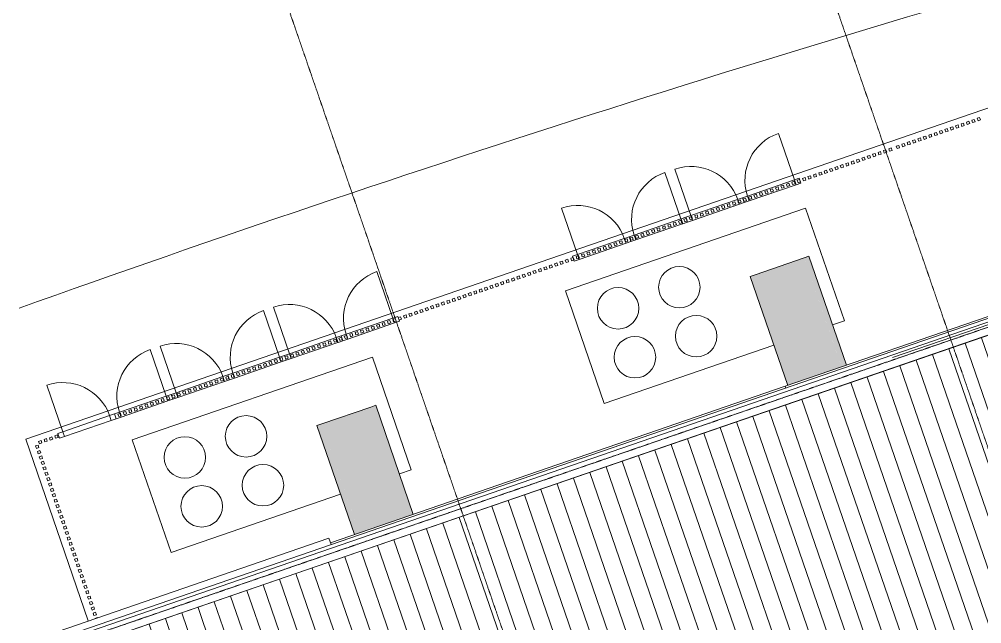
# Model space of a CAD drawing. Header units: millimetres. Extents: x -2478825 to -2336182, y 3945451 to 4053958.
# Drawn here: x -2409869 to -2391300, y 4013030 to 4024698 of the extents above; entities that cross this region are included whole.
import ezdxf

# ---------------------------------------------------------------- set-up
doc = ezdxf.new("R2010")
doc.units = ezdxf.units.MM
doc.linetypes.add('Grid Line', pattern=[21, 12, -3, 3, -3])
for name, color, linetype, lineweight in [('A-DOOR', 31, 'Continuous', 5), ('A-FLOR', 192, 'Continuous', 5), ('A-GENM', 13, 'Continuous', 5), ('A-GLAZ-CWMG', 51, 'Continuous', 5), ('A-ROOF', 132, 'Continuous', 5), ('A-ROOF-OTLN', 132, 'Continuous', 5), ('A-ROOF-PATT', 132, 'Continuous', 5), ('S-GRID', 1, 'Continuous', 5)]:
    doc.layers.add(name, color=color, linetype=linetype, lineweight=lineweight)

# ---------------------------------------------------------------- blocks, each defined once
blk = doc.blocks.new('Rectangular Mullion - 50 x 50mm-V3-ROOF - Part A')
at = {"layer": 'A-GLAZ-CWMG'}
for p, q in [((20, 25), (25, 25)), ((25, 25), (25, -25)), ((25, -25), (20, -25))]:
    blk.add_line(p, q, dxfattribs=at)
blk = doc.blocks.new('Rectangular Mullion - 50 x 50mm-V1-ROOF - Part A')
at = {"layer": 'A-GLAZ-CWMG'}
for p, q in [((-25, -25), (-25, 25)), ((-25, 25), (25, 25)), ((25, 25), (25, -25)), ((25, -25), (-25, -25))]:
    blk.add_line(p, q, dxfattribs=at)
blk = doc.blocks.new('Rectangular Mullion - 50 x 50mm-V2-ROOF - Part A')
at = {"layer": 'A-GLAZ-CWMG'}
for p, q in [((-25, -25), (-25, 25)), ((-25, 25), (25, 25)), ((25, 25), (25, -25)), ((25, -25), (-25, -25))]:
    blk.add_line(p, q, dxfattribs=at)
blk = doc.blocks.new('Rectangular Mullion - 50 x 50mm-V4-ROOF - Part A')
at = {"layer": 'A-GLAZ-CWMG'}
for p, q in [((-25, -25), (-25, 25)), ((-25, 25), (25, 25)), ((25, 25), (25, -25)), ((25, -25), (-25, -25))]:
    blk.add_line(p, q, dxfattribs=at)
blk = doc.blocks.new('Rectangular Mullion - 50 x 50mm-V5-ROOF - Part A')
at = {"layer": 'A-GLAZ-CWMG'}
for p, q in [((-25, -25), (-25, 25)), ((-25, 25), (25, 25)), ((25, 25), (25, -25)), ((25, -25), (-25, -25))]:
    blk.add_line(p, q, dxfattribs=at)
blk = doc.blocks.new('Mechanical - Condensers - Mechanical - Condensers-1249279-ROOF - Part A')
at = {"layer": 'A-GENM'}
for points in [[(-2394949, 4017662), (-2394004, 4017987), (-2394728, 4020091), (-2395674, 4019766), (-2394950, 4017663)], [(-2394004, 4017987), (-2393909, 4018020), (-2394634, 4020124), (-2394728, 4020091), (-2394077, 4018201)], [(-2395044, 4017629), (-2394950, 4017663), (-2395674, 4019766), (-2395768, 4019733), (-2395091, 4017767)], [(-2402362, 4015109), (-2402268, 4015142), (-2402992, 4017246), (-2403087, 4017213), (-2402418, 4015271)], [(-2403308, 4014784), (-2402362, 4015109), (-2403087, 4017213), (-2404032, 4016888), (-2403363, 4014945)], [(-2403402, 4014751), (-2403308, 4014784), (-2404032, 4016888), (-2404127, 4016855), (-2403469, 4014945)]]:
    blk.add_hatch(color=256, dxfattribs=at).paths.add_polyline_path(points)
for p, q in [((-2394698, 4021053), (-2399331, 4019458)), ((-2393949, 4018879), (-2394698, 4021053)), ((-2395674, 4019766), (-2394728, 4020091)), ((-2394634, 4020124), (-2394728, 4020091)), ((-2393909, 4018020), (-2394634, 4020124)), ((-2395674, 4019766), (-2395768, 4019733)), ((-2395768, 4019733), (-2395044, 4017629)), ((-2399331, 4019458), (-2398582, 4017283)), ((-2394178, 4018800), (-2393949, 4018879)), ((-2398582, 4017283), (-2395313, 4018409)), ((-2403056, 4018175), (-2407690, 4016580)), ((-2402308, 4016001), (-2403056, 4018175)), ((-2402992, 4017246), (-2403087, 4017213)), ((-2402268, 4015142), (-2402992, 4017246)), ((-2404032, 4016888), (-2403087, 4017213)), ((-2404032, 4016888), (-2404127, 4016855)), ((-2404127, 4016855), (-2403402, 4014751)), ((-2407690, 4016580), (-2406941, 4014405)), ((-2402536, 4015922), (-2402308, 4016001)), ((-2406941, 4014405), (-2403671, 4015531))]:
    blk.add_line(p, q, dxfattribs=at)
for centre, start, end in [((-2397134, 4019526), 0, 180), ((-2398316, 4019119), 0, 180), ((-2397134, 4019526), 180, 0), ((-2398316, 4019119), 180, 0), ((-2396809, 4018581), 0, 180), ((-2397990, 4018174), 0, 180), ((-2396809, 4018581), 180, 0), ((-2397990, 4018174), 180, 0), ((-2405493, 4016648), 0, 180), ((-2406674, 4016241), 0, 180), ((-2405493, 4016648), 180, 0), ((-2406674, 4016241), 180, 0), ((-2405167, 4015703), 0, 180), ((-2406349, 4015296), 0, 180), ((-2405167, 4015703), 180, 0), ((-2406349, 4015296), 180, 0)]:
    blk.add_arc(centre, 400, start, end, dxfattribs=at)
blk = doc.blocks.new('Curtain_Wall_Batten_Door - Louvre Single Door-1772445-ROOF - Part A')
at = {"layer": 'A-DOOR'}
blk.add_line((478, -50), (478, -998), dxfattribs=at)
blk.add_arc((478, -42), 956, 180.4863, 270, dxfattribs=at)
blk = doc.blocks.new('Rectangular Mullion - 100 x 100mm-1674793-ROOF - Part A')
at = {"layer": 'A-GLAZ-CWMG'}
for p, q in [((-2409030, 4016737), (-2408126, 4017048)), ((-2408126, 4017048), (-2408093, 4016954)), ((-2408093, 4016954), (-2408997, 4016642)), ((-2408997, 4016642), (-2409030, 4016737))]:
    blk.add_line(p, q, dxfattribs=at)
blk = doc.blocks.new('Rectangular Mullion - 100 x 100mm-1677029-ROOF - Part A')
at = {"layer": 'A-GLAZ-CWMG'}
for p, q in [((-100, -50), (-100, 50)), ((-100, 50), (0, 50)), ((0, 50), (0, -50)), ((0, -50), (-100, -50))]:
    blk.add_line(p, q, dxfattribs=at)
blk = doc.blocks.new('Rectangular Mullion - 100 x 100mm-1677030-ROOF - Part A')
at = {"layer": 'A-GLAZ-CWMG'}
for p, q in [((0, 50), (-100, 50)), ((-100, 50), (-100, -50)), ((0, -50), (0, 50)), ((-100, -50), (0, -50))]:
    blk.add_line(p, q, dxfattribs=at)
blk = doc.blocks.new('Skygate1 - Skygate-2245925-ROOF - Part A')
at = {"layer": 'A-GENM'}
for p in [(-2426818, 4006789), (-2403853, 4014558)]:
    blk.add_line(p, (-2403896, 4014682), dxfattribs=at)
blk = doc.blocks.new('Generic Models 21 - Generic Models 13-2246435-ROOF - Part A')
at = {"layer": 'A-GENM'}
for p, q in [((-2376343, 4024005), (-2372219, 4025425)), ((-2372170, 4025283), (-2374276, 4024558)), ((-2385117, 4020984), (-2376343, 4024005)), ((-2376343, 4024005), (-2376332, 4023972))]:
    blk.add_line(p, q, dxfattribs=at)
blk = doc.blocks.new('Curtain_Wall_Batten_Door - Louvre Single Door-2718797-ROOF - Part A')
at = {"layer": 'A-DOOR'}
blk.add_line((478, 50), (478, 998), dxfattribs=at)
blk.add_arc((478, 42), 956, 90, 179.5137, dxfattribs=at)
blk = doc.blocks.new('Rectangular Mullion - 100 x 100mm-2718795-ROOF - Part A')
at = {"layer": 'A-GLAZ-CWMG'}
for p, q in [((-2407936, 4017113), (-2407032, 4017425)), ((-2407032, 4017425), (-2407000, 4017330)), ((-2407000, 4017330), (-2407904, 4017019)), ((-2407904, 4017019), (-2407936, 4017113))]:
    blk.add_line(p, q, dxfattribs=at)
blk = doc.blocks.new('Rectangular Mullion - 100 x 100mm-1765060-ROOF - Part A')
at = {"layer": 'A-GLAZ-CWMG'}
for p, q in [((-100, -50), (-100, 50)), ((-100, 50), (0, 50)), ((0, 50), (0, -50)), ((0, -50), (-100, -50))]:
    blk.add_line(p, q, dxfattribs=at)
blk = doc.blocks.new('Rectangular Mullion - 100 x 100mm-1765061-ROOF - Part A')
at = {"layer": 'A-GLAZ-CWMG'}
for p, q in [((0, 50), (-100, 50)), ((-100, 50), (-100, -50)), ((0, -50), (0, 50)), ((-100, -50), (0, -50))]:
    blk.add_line(p, q, dxfattribs=at)

msp = doc.modelspace()

# ---------------------------------------------------------------- hatches: boundary and pattern name
at = {"layer": 'A-ROOF-PATT'}
h = msp.add_hatch(dxfattribs=at)
h.set_pattern_fill('FP_2', color=256, style=0, pattern_type=2)
h.set_pattern_definition([(289, (-11344.07, 32944.8), (314.857686, 108.414195), [])])
h.paths.add_polyline_path([(-2452645, 3976761), (-2347469, 4012977), (-2347478, 4013009), (-2353742, 4031486), (-2459017, 3995236), (-2452861, 3977388)])
h.paths.add_polyline_path([(-2449020, 3987609), (-2449020, 3987611), (-2449019, 3987610)])
h.paths.add_polyline_path([(-2446492, 3988481), (-2446491, 3988482), (-2446491, 3988481)])
h.paths.add_polyline_path([(-2355845, 4019694), (-2355845, 4019695), (-2355844, 4019695)])
h.paths.add_polyline_path([(-2353316, 4020564), (-2353315, 4020566), (-2353315, 4020565)])
h.paths.add_polyline_path([(-2450316, 3986980), (-2450402, 3987232), (-2449881, 3987411), (-2449850, 3987324), (-2449703, 3987375), (-2449427, 3987470), (-2449421, 3987473), (-2444766, 3989078), (-2444780, 3989119), (-2444734, 3989135), (-2444723, 3989141), (-2444723, 3989144), (-2444565, 3989198), (-2444565, 3989198), (-2444551, 3989198), (-2444506, 3989213), (-2444491, 3989171), (-2439282, 3990965), (-2439297, 3991007), (-2439250, 3991023), (-2439239, 3991029), (-2439239, 3991032), (-2439082, 3991086), (-2439082, 3991086), (-2439067, 3991086), (-2439022, 3991102), (-2439008, 3991060), (-2433798, 3992853), (-2433813, 3992895), (-2433767, 3992912), (-2433756, 3992918), (-2433756, 3992920), (-2433598, 3992974), (-2433598, 3992974), (-2433584, 3992974), (-2433539, 3992990), (-2433524, 3992948), (-2428315, 3994742), (-2428329, 3994784), (-2428283, 3994800), (-2428272, 3994806), (-2428272, 3994808), (-2428114, 3994862), (-2428114, 3994862), (-2428100, 3994863), (-2428055, 3994878), (-2428041, 3994836), (-2422831, 3996630), (-2422846, 3996672), (-2422800, 3996688), (-2422789, 3996694), (-2422789, 3996696), (-2422631, 3996750), (-2422631, 3996751), (-2422617, 3996751), (-2422572, 3996766), (-2422557, 3996724), (-2417348, 3998518), (-2417362, 3998560), (-2417316, 3998576), (-2417305, 3998582), (-2417305, 3998584), (-2417147, 3998638), (-2417147, 3998639), (-2417133, 3998639), (-2417088, 3998654), (-2417074, 3998612), (-2411864, 4000406), (-2411879, 4000448), (-2411832, 4000464), (-2411822, 4000470), (-2411821, 4000473), (-2411664, 4000527), (-2411664, 4000527), (-2411647, 4000528), (-2411604, 4000543), (-2411590, 4000501), (-2406381, 4002294), (-2406395, 4002336), (-2406349, 4002353), (-2406338, 4002358), (-2406338, 4002361), (-2406180, 4002415), (-2406180, 4002415), (-2406166, 4002415), (-2406121, 4002431), (-2406106, 4002389), (-2400897, 4004183), (-2400912, 4004225), (-2400865, 4004241), (-2400854, 4004247), (-2400854, 4004249), (-2400697, 4004303), (-2400697, 4004303), (-2400682, 4004304), (-2400637, 4004319), (-2400623, 4004277), (-2395413, 4006071), (-2395428, 4006113), (-2395382, 4006129), (-2395371, 4006135), (-2395371, 4006137), (-2395213, 4006191), (-2395213, 4006191), (-2395199, 4006192), (-2395154, 4006207), (-2395139, 4006165), (-2389930, 4007959), (-2389944, 4008001), (-2389898, 4008017), (-2389887, 4008023), (-2389887, 4008025), (-2389729, 4008079), (-2389729, 4008080), (-2389715, 4008080), (-2389670, 4008095), (-2389656, 4008053), (-2384446, 4009847), (-2384461, 4009889), (-2384415, 4009905), (-2384404, 4009911), (-2384404, 4009914), (-2384246, 4009968), (-2384246, 4009968), (-2384232, 4009968), (-2384187, 4009984), (-2384172, 4009942), (-2378963, 4011735), (-2378977, 4011777), (-2378931, 4011794), (-2378920, 4011799), (-2378920, 4011802), (-2378762, 4011856), (-2378762, 4011856), (-2378748, 4011856), (-2378703, 4011872), (-2378689, 4011830), (-2373479, 4013623), (-2373494, 4013665), (-2373447, 4013682), (-2373437, 4013688), (-2373436, 4013690), (-2373279, 4013744), (-2373279, 4013744), (-2373265, 4013745), (-2373219, 4013760), (-2373205, 4013718), (-2367996, 4015512), (-2368010, 4015554), (-2367964, 4015570), (-2367953, 4015576), (-2367953, 4015578), (-2367795, 4015632), (-2367795, 4015632), (-2367781, 4015633), (-2367736, 4015648), (-2367721, 4015606), (-2362512, 4017400), (-2362527, 4017442), (-2362480, 4017458), (-2362469, 4017464), (-2362469, 4017466), (-2362312, 4017520), (-2362312, 4017521), (-2362297, 4017521), (-2362252, 4017536), (-2362238, 4017494), (-2357028, 4019288), (-2357042, 4019330), (-2356997, 4019346), (-2356986, 4019352), (-2356986, 4019355), (-2356828, 4019409), (-2356828, 4019409), (-2356814, 4019409), (-2356769, 4019424), (-2356754, 4019382), (-2351668, 4021133), (-2351698, 4021219), (-2351176, 4021399), (-2351090, 4021147), (-2351612, 4020968), (-2351666, 4021125), (-2352236, 4020928), (-2356752, 4019375), (-2356704, 4019236), (-2356751, 4019220), (-2356764, 4019223), (-2356765, 4019220), (-2356765, 4019219), (-2356922, 4019166), (-2356922, 4019166), (-2356933, 4019157), (-2356978, 4019142), (-2357026, 4019281), (-2362235, 4017487), (-2362187, 4017348), (-2362235, 4017332), (-2362247, 4017334), (-2362248, 4017332), (-2362249, 4017331), (-2362405, 4017278), (-2362405, 4017278), (-2362417, 4017269), (-2362462, 4017253), (-2362509, 4017392), (-2367719, 4015599), (-2367671, 4015460), (-2367719, 4015444), (-2367731, 4015446), (-2367732, 4015443), (-2367733, 4015443), (-2367889, 4015390), (-2367889, 4015389), (-2367900, 4015381), (-2367945, 4015365), (-2367993, 4015504), (-2373202, 4013710), (-2373155, 4013572), (-2373202, 4013556), (-2373215, 4013558), (-2373216, 4013555), (-2373216, 4013555), (-2373372, 4013502), (-2373372, 4013501), (-2373384, 4013493), (-2373429, 4013477), (-2373477, 4013616), (-2378686, 4011822), (-2378638, 4011683), (-2378686, 4011668), (-2378698, 4011670), (-2378699, 4011667), (-2378700, 4011667), (-2378856, 4011613), (-2378856, 4011613), (-2378867, 4011604), (-2378912, 4011589), (-2378960, 4011728), (-2384170, 4009934), (-2384122, 4009795), (-2384169, 4009780), (-2384182, 4009782), (-2384183, 4009779), (-2384183, 4009779), (-2384340, 4009725), (-2384340, 4009725), (-2384351, 4009716), (-2384396, 4009701), (-2384444, 4009840), (-2389653, 4008046), (-2389605, 4007907), (-2389653, 4007891), (-2389665, 4007893), (-2389666, 4007891), (-2389667, 4007890), (-2389823, 4007837), (-2389823, 4007837), (-2389834, 4007828), (-2389879, 4007813), (-2389927, 4007951), (-2395137, 4006158), (-2395089, 4006019), (-2395136, 4006003), (-2395149, 4006005), (-2395150, 4006002), (-2395153, 4006001), (-2395307, 4005949), (-2395307, 4005948), (-2395318, 4005940), (-2395363, 4005924), (-2395411, 4006063), (-2400620, 4004269), (-2400572, 4004131), (-2400620, 4004115), (-2400632, 4004117), (-2400633, 4004114), (-2400634, 4004114), (-2400790, 4004061), (-2400790, 4004060), (-2400802, 4004052), (-2400847, 4004036), (-2400894, 4004175), (-2406104, 4002381), (-2406056, 4002242), (-2406104, 4002227), (-2406116, 4002229), (-2406117, 4002226), (-2406118, 4002226), (-2406274, 4002172), (-2406274, 4002172), (-2406285, 4002163), (-2406330, 4002148), (-2406378, 4002287), (-2411587, 4000493), (-2411540, 4000354), (-2411587, 4000339), (-2411600, 4000341), (-2411601, 4000338), (-2411601, 4000338), (-2411757, 4000284), (-2411757, 4000284), (-2411769, 4000275), (-2411814, 4000260), (-2411862, 4000399), (-2417071, 3998605), (-2417023, 3998466), (-2417071, 3998450), (-2417083, 3998452), (-2417084, 3998450), (-2417085, 3998449), (-2417241, 3998396), (-2417241, 3998396), (-2417252, 3998387), (-2417297, 3998372), (-2417345, 3998510), (-2422555, 3996717), (-2422507, 3996578), (-2422554, 3996562), (-2422567, 3996564), (-2422568, 3996562), (-2422568, 3996561), (-2422725, 3996508), (-2422725, 3996508), (-2422736, 3996499), (-2422781, 3996483), (-2422829, 3996622), (-2428038, 3994828), (-2427990, 3994690), (-2428038, 3994674), (-2428050, 3994676), (-2428051, 3994673), (-2428052, 3994673), (-2428208, 3994620), (-2428208, 3994619), (-2428219, 3994611), (-2428264, 3994595), (-2428312, 3994734), (-2433522, 3992940), (-2433474, 3992801), (-2433521, 3992786), (-2433534, 3992788), (-2433535, 3992785), (-2433535, 3992785), (-2433692, 3992732), (-2433692, 3992731), (-2433703, 3992723), (-2433748, 3992707), (-2433796, 3992846), (-2439005, 3991052), (-2438957, 3990913), (-2439005, 3990898), (-2439017, 3990900), (-2439018, 3990897), (-2439019, 3990897), (-2439175, 3990843), (-2439175, 3990843), (-2439187, 3990834), (-2439232, 3990819), (-2439279, 3990958), (-2444489, 3989164), (-2444441, 3989025), (-2444489, 3989009), (-2444501, 3989012), (-2444502, 3989009), (-2444503, 3989008), (-2444659, 3988955), (-2444659, 3988955), (-2444670, 3988946), (-2444715, 3988931), (-2444765, 3989070), (-2444930, 3989012), (-2449848, 3987316), (-2449794, 3987159), (-2450315, 3986980)])
h.paths.add_polyline_path([(-2448138, 3987908), (-2448127, 3987910), (-2448136, 3987908)])
h.paths.add_polyline_path([(-2445249, 3988903), (-2445238, 3988906), (-2445247, 3988904)])
h.paths.add_polyline_path([(-2354962, 4019992), (-2354952, 4019994), (-2354961, 4019992)])
h.paths.add_polyline_path([(-2352072, 4020986), (-2352062, 4020988), (-2352071, 4020986)])

# ---------------------------------------------------------------- linework, layer by layer
at = {"layer": 'A-FLOR'}
for p, q in [((-2374287, 4028800), (-2409744, 4016591)), ((-2409744, 4016591), (-2408536, 4013084))]:
    msp.add_line(p, q, dxfattribs=at)
msp.add_open_spline([(-2375318, 4029438), (-2379215, 4028499), (-2390855, 4025472), (-2402321, 4021823), (-2409869, 4019121)], degree=3, knots=[-0.75, -0.75, -0.75, -0.75, -0.5, 0, 0, 0, 0], dxfattribs=at)
at = {"layer": 'A-ROOF'}
msp.add_line((-2353742, 4031486), (-2459017, 3995236), dxfattribs=at)
at = {"layer": 'A-ROOF-OTLN'}
for p, q in [((-2459365, 3995444), (-2353843, 4031779)), ((-2353822, 4031717), (-2459344, 3995382)), ((-2459266, 3995156), (-2354127, 4031359))]:
    msp.add_line(p, q, dxfattribs=at)
at = {"layer": 'S-GRID', "linetype": 'Grid Line'}
for p, q in [((-2374671, 3968484), (-2397811, 4035686)), ((-2385281, 3968582), (-2407266, 4032430)), ((-2354085, 4031526), (-2477051, 3989185))]:
    msp.add_line(p, q, dxfattribs=at)

# ---------------------------------------------------------------- block references
at = {"layer": 'A-DOOR'}
for name, p, rotation in [('Curtain_Wall_Batten_Door - Louvre Single Door-2718797-ROOF - Part A', (-2395351, 4021394), 19.00040712018425), ('Curtain_Wall_Batten_Door - Louvre Single Door-1772445-ROOF - Part A', (-2396444, 4021017), 199.0004071201834), ('Curtain_Wall_Batten_Door - Louvre Single Door-2718797-ROOF - Part A', (-2397538, 4020641), 19.00040712018626), ('Curtain_Wall_Batten_Door - Louvre Single Door-1772445-ROOF - Part A', (-2398631, 4020265), 199.0004071201854), ('Curtain_Wall_Batten_Door - Louvre Single Door-2718797-ROOF - Part A', (-2403095, 4018727), 19.00040712018425), ('Curtain_Wall_Batten_Door - Louvre Single Door-1772445-ROOF - Part A', (-2404188, 4018351), 199.0004071201834), ('Curtain_Wall_Batten_Door - Louvre Single Door-2718797-ROOF - Part A', (-2405281, 4017975), 19.00040712018626), ('Curtain_Wall_Batten_Door - Louvre Single Door-1772445-ROOF - Part A', (-2406375, 4017598), 199.0004071201854), ('Curtain_Wall_Batten_Door - Louvre Single Door-2718797-ROOF - Part A', (-2407468, 4017222), 19.00040712019558), ('Curtain_Wall_Batten_Door - Louvre Single Door-1772445-ROOF - Part A', (-2408561, 4016845), 199.0004071201948)]:
    msp.add_blockref(name, p, dxfattribs=dict(at, rotation=rotation))
at = {"layer": 'A-GENM'}
for name, p in [('Mechanical - Condensers - Mechanical - Condensers-1249279-ROOF - Part A', (0, 0)), ('Generic Models 21 - Generic Models 13-2246435-ROOF - Part A', (-18748, -6392)), ('Skygate1 - Skygate-2245925-ROOF - Part A', (0, 0))]:
    msp.add_blockref(name, p, dxfattribs=at)
at = {"layer": 'A-GLAZ-CWMG', "extrusion": (0, 0, -1)}
for name, p, rotation in [('Rectangular Mullion - 50 x 50mm-V1-ROOF - Part A', (2391356, 4022770), 160.9995928798067), ('Rectangular Mullion - 50 x 50mm-V1-ROOF - Part A', (2391876, 4022591), 160.9995928798067), ('Rectangular Mullion - 50 x 50mm-V1-ROOF - Part A', (2391772, 4022626), 160.9995928798067), ('Rectangular Mullion - 50 x 50mm-V1-ROOF - Part A', (2391668, 4022662), 160.9995928798067), ('Rectangular Mullion - 50 x 50mm-V1-ROOF - Part A', (2391564, 4022698), 160.9995928798067), ('Rectangular Mullion - 50 x 50mm-V1-ROOF - Part A', (2391460, 4022734), 160.9995928798067), ('Rectangular Mullion - 50 x 50mm-V1-ROOF - Part A', (2392396, 4022411), 160.9995928798067), ('Rectangular Mullion - 50 x 50mm-V1-ROOF - Part A', (2392292, 4022447), 160.9995928798067), ('Rectangular Mullion - 50 x 50mm-V1-ROOF - Part A', (2392188, 4022483), 160.9995928798067), ('Rectangular Mullion - 50 x 50mm-V1-ROOF - Part A', (2392084, 4022519), 160.9995928798067), ('Rectangular Mullion - 50 x 50mm-V1-ROOF - Part A', (2391980, 4022555), 160.9995928798067), ('Rectangular Mullion - 50 x 50mm-V1-ROOF - Part A', (2392916, 4022232), 160.9995928798067), ('Rectangular Mullion - 50 x 50mm-V1-ROOF - Part A', (2392812, 4022268), 160.9995928798067), ('Rectangular Mullion - 50 x 50mm-V1-ROOF - Part A', (2392708, 4022304), 160.9995928798067), ('Rectangular Mullion - 50 x 50mm-V1-ROOF - Part A', (2392604, 4022340), 160.9995928798067), ('Rectangular Mullion - 50 x 50mm-V1-ROOF - Part A', (2392500, 4022376), 160.9995928798067), ('Rectangular Mullion - 50 x 50mm-V1-ROOF - Part A', (2393477, 4022039), 160.9995928798051), ('Rectangular Mullion - 50 x 50mm-V1-ROOF - Part A', (2393373, 4022075), 160.9995928798051), ('Rectangular Mullion - 50 x 50mm-V1-ROOF - Part A', (2393269, 4022111), 160.9995928798051), ('Rectangular Mullion - 50 x 50mm-V1-ROOF - Part A', (2393165, 4022147), 160.9995928798051), ('Rectangular Mullion - 50 x 50mm-V1-ROOF - Part A', (2393061, 4022182), 160.9995928798051), ('Rectangular Mullion - 50 x 50mm-V1-ROOF - Part A', (2393997, 4021860), 160.9995928798051), ('Rectangular Mullion - 50 x 50mm-V1-ROOF - Part A', (2393893, 4021896), 160.9995928798051), ('Rectangular Mullion - 50 x 50mm-V1-ROOF - Part A', (2393789, 4021932), 160.9995928798051), ('Rectangular Mullion - 50 x 50mm-V1-ROOF - Part A', (2393685, 4021967), 160.9995928798051), ('Rectangular Mullion - 50 x 50mm-V1-ROOF - Part A', (2393581, 4022003), 160.9995928798051), ('Rectangular Mullion - 50 x 50mm-V1-ROOF - Part A', (2394517, 4021681), 160.9995928798051), ('Rectangular Mullion - 50 x 50mm-V1-ROOF - Part A', (2394413, 4021717), 160.9995928798051), ('Rectangular Mullion - 50 x 50mm-V1-ROOF - Part A', (2394309, 4021753), 160.9995928798051), ('Rectangular Mullion - 50 x 50mm-V1-ROOF - Part A', (2394205, 4021788), 160.9995928798051), ('Rectangular Mullion - 50 x 50mm-V1-ROOF - Part A', (2394101, 4021824), 160.9995928798051), ('Rectangular Mullion - 50 x 50mm-V2-ROOF - Part A', (2395141, 4021466), 160.9995928798051), ('Rectangular Mullion - 50 x 50mm-V2-ROOF - Part A', (2395037, 4021502), 160.9995928798051), ('Rectangular Mullion - 50 x 50mm-V2-ROOF - Part A', (2394933, 4021538), 160.9995928798051), ('Rectangular Mullion - 50 x 50mm-V2-ROOF - Part A', (2394829, 4021574), 160.9995928798051), ('Rectangular Mullion - 50 x 50mm-V1-ROOF - Part A', (2394725, 4021609), 160.9995928798051), ('Rectangular Mullion - 50 x 50mm-V1-ROOF - Part A', (2394621, 4021645), 160.9995928798051), ('Rectangular Mullion - 50 x 50mm-V2-ROOF - Part A', (2395662, 4021287), 160.9995928798051), ('Rectangular Mullion - 50 x 50mm-V2-ROOF - Part A', (2395557, 4021323), 160.9995928798051), ('Rectangular Mullion - 50 x 50mm-V2-ROOF - Part A', (2395453, 4021359), 160.9995928798051), ('Rectangular Mullion - 50 x 50mm-V2-ROOF - Part A', (2395349, 4021394), 160.9995928798051), ('Rectangular Mullion - 50 x 50mm-V2-ROOF - Part A', (2395245, 4021430), 160.9995928798051), ('Rectangular Mullion - 50 x 50mm-V2-ROOF - Part A', (2396182, 4021108), 160.9995928798051), ('Rectangular Mullion - 50 x 50mm-V2-ROOF - Part A', (2396078, 4021144), 160.9995928798051), ('Rectangular Mullion - 100 x 100mm-1677029-ROOF - Part A', (2395898, 4021206), 160.9995928798166), ('Rectangular Mullion - 50 x 50mm-V2-ROOF - Part A', (2395974, 4021180), 160.9995928798051), ('Rectangular Mullion - 100 x 100mm-1765060-ROOF - Part A', (2395898, 4021206), 340.9995928798157), ('Rectangular Mullion - 50 x 50mm-V2-ROOF - Part A', (2395870, 4021215), 160.9995928798051), ('Rectangular Mullion - 50 x 50mm-V2-ROOF - Part A', (2395766, 4021251), 160.9995928798051), ('Rectangular Mullion - 50 x 50mm-V2-ROOF - Part A', (2396702, 4020929), 160.9995928798051), ('Rectangular Mullion - 50 x 50mm-V2-ROOF - Part A', (2396598, 4020965), 160.9995928798051), ('Rectangular Mullion - 50 x 50mm-V2-ROOF - Part A', (2396494, 4021001), 160.9995928798051), ('Rectangular Mullion - 50 x 50mm-V2-ROOF - Part A', (2396390, 4021036), 160.9995928798051), ('Rectangular Mullion - 50 x 50mm-V2-ROOF - Part A', (2396286, 4021072), 160.9995928798051), ('Rectangular Mullion - 50 x 50mm-V2-ROOF - Part A', (2397222, 4020750), 160.9995928798051), ('Rectangular Mullion - 50 x 50mm-V2-ROOF - Part A', (2397118, 4020786), 160.9995928798051), ('Rectangular Mullion - 50 x 50mm-V2-ROOF - Part A', (2397014, 4020821), 160.9995928798051), ('Rectangular Mullion - 50 x 50mm-V2-ROOF - Part A', (2396910, 4020857), 160.9995928798051), ('Rectangular Mullion - 50 x 50mm-V2-ROOF - Part A', (2396806, 4020893), 160.9995928798051), ('Rectangular Mullion - 50 x 50mm-V2-ROOF - Part A', (2397846, 4020535), 160.9995928798051), ('Rectangular Mullion - 50 x 50mm-V2-ROOF - Part A', (2397742, 4020571), 160.9995928798051), ('Rectangular Mullion - 50 x 50mm-V2-ROOF - Part A', (2397638, 4020607), 160.9995928798051), ('Rectangular Mullion - 50 x 50mm-V2-ROOF - Part A', (2397534, 4020642), 160.9995928798051), ('Rectangular Mullion - 50 x 50mm-V2-ROOF - Part A', (2397430, 4020678), 160.9995928798051), ('Rectangular Mullion - 50 x 50mm-V2-ROOF - Part A', (2397326, 4020714), 160.9995928798051), ('Rectangular Mullion - 50 x 50mm-V2-ROOF - Part A', (2398366, 4020356), 160.9995928798051), ('Rectangular Mullion - 50 x 50mm-V2-ROOF - Part A', (2398262, 4020392), 160.9995928798051), ('Rectangular Mullion - 100 x 100mm-1677029-ROOF - Part A', (2398084, 4020453), 160.9995928798146), ('Rectangular Mullion - 50 x 50mm-V2-ROOF - Part A', (2398158, 4020428), 160.9995928798051), ('Rectangular Mullion - 100 x 100mm-1765060-ROOF - Part A', (2398084, 4020453), 340.9995928798138), ('Rectangular Mullion - 50 x 50mm-V2-ROOF - Part A', (2398054, 4020463), 160.9995928798051), ('Rectangular Mullion - 50 x 50mm-V2-ROOF - Part A', (2397950, 4020499), 160.9995928798051), ('Rectangular Mullion - 50 x 50mm-V2-ROOF - Part A', (2398886, 4020177), 160.9995928798051), ('Rectangular Mullion - 50 x 50mm-V2-ROOF - Part A', (2398782, 4020213), 160.9995928798051), ('Rectangular Mullion - 50 x 50mm-V2-ROOF - Part A', (2398678, 4020248), 160.9995928798051), ('Rectangular Mullion - 50 x 50mm-V2-ROOF - Part A', (2398574, 4020284), 160.9995928798051), ('Rectangular Mullion - 50 x 50mm-V2-ROOF - Part A', (2398470, 4020320), 160.9995928798051), ('Rectangular Mullion - 50 x 50mm-V1-ROOF - Part A', (2399406, 4019998), 160.9995928798051), ('Rectangular Mullion - 50 x 50mm-V1-ROOF - Part A', (2399302, 4020034), 160.9995928798051), ('Rectangular Mullion - 50 x 50mm-V5-ROOF - Part A', (2399198, 4020069), 160.9995928798051), ('Rectangular Mullion - 50 x 50mm-V2-ROOF - Part A', (2399094, 4020105), 160.9995928798051), ('Rectangular Mullion - 50 x 50mm-V2-ROOF - Part A', (2398990, 4020141), 160.9995928798051), ('Rectangular Mullion - 50 x 50mm-V1-ROOF - Part A', (2399926, 4019819), 160.9995928798051), ('Rectangular Mullion - 50 x 50mm-V1-ROOF - Part A', (2399822, 4019854), 160.9995928798051), ('Rectangular Mullion - 50 x 50mm-V1-ROOF - Part A', (2399718, 4019890), 160.9995928798051), ('Rectangular Mullion - 50 x 50mm-V1-ROOF - Part A', (2399614, 4019926), 160.9995928798051), ('Rectangular Mullion - 50 x 50mm-V1-ROOF - Part A', (2399510, 4019962), 160.9995928798051), ('Rectangular Mullion - 50 x 50mm-V1-ROOF - Part A', (2400550, 4019604), 160.9995928798051), ('Rectangular Mullion - 50 x 50mm-V1-ROOF - Part A', (2400446, 4019640), 160.9995928798051), ('Rectangular Mullion - 50 x 50mm-V1-ROOF - Part A', (2400342, 4019675), 160.9995928798051), ('Rectangular Mullion - 50 x 50mm-V1-ROOF - Part A', (2400238, 4019711), 160.9995928798051), ('Rectangular Mullion - 50 x 50mm-V1-ROOF - Part A', (2400134, 4019747), 160.9995928798051), ('Rectangular Mullion - 50 x 50mm-V1-ROOF - Part A', (2400030, 4019783), 160.9995928798051), ('Rectangular Mullion - 50 x 50mm-V1-ROOF - Part A', (2401070, 4019425), 160.9995928798051), ('Rectangular Mullion - 50 x 50mm-V1-ROOF - Part A', (2400966, 4019461), 160.9995928798051), ('Rectangular Mullion - 50 x 50mm-V1-ROOF - Part A', (2400862, 4019496), 160.9995928798051), ('Rectangular Mullion - 50 x 50mm-V1-ROOF - Part A', (2400758, 4019532), 160.9995928798051), ('Rectangular Mullion - 50 x 50mm-V1-ROOF - Part A', (2400654, 4019568), 160.9995928798051), ('Rectangular Mullion - 50 x 50mm-V1-ROOF - Part A', (2401590, 4019246), 160.9995928798051), ('Rectangular Mullion - 50 x 50mm-V1-ROOF - Part A', (2401486, 4019281), 160.9995928798051), ('Rectangular Mullion - 50 x 50mm-V1-ROOF - Part A', (2401382, 4019317), 160.9995928798051), ('Rectangular Mullion - 50 x 50mm-V1-ROOF - Part A', (2401278, 4019353), 160.9995928798051), ('Rectangular Mullion - 50 x 50mm-V1-ROOF - Part A', (2401174, 4019389), 160.9995928798051), ('Rectangular Mullion - 50 x 50mm-V1-ROOF - Part A', (2402110, 4019067), 160.9995928798051), ('Rectangular Mullion - 50 x 50mm-V1-ROOF - Part A', (2402006, 4019102), 160.9995928798051), ('Rectangular Mullion - 50 x 50mm-V1-ROOF - Part A', (2401902, 4019138), 160.9995928798051), ('Rectangular Mullion - 50 x 50mm-V1-ROOF - Part A', (2401798, 4019174), 160.9995928798051), ('Rectangular Mullion - 50 x 50mm-V1-ROOF - Part A', (2401694, 4019210), 160.9995928798051), ('Rectangular Mullion - 50 x 50mm-V2-ROOF - Part A', (2402630, 4018888), 160.9995928798051), ('Rectangular Mullion - 50 x 50mm-V4-ROOF - Part A', (2402526, 4018923), 160.9995928798051), ('Rectangular Mullion - 50 x 50mm-V1-ROOF - Part A', (2402422, 4018959), 160.9995928798051), ('Rectangular Mullion - 50 x 50mm-V1-ROOF - Part A', (2402318, 4018995), 160.9995928798051), ('Rectangular Mullion - 50 x 50mm-V1-ROOF - Part A', (2402214, 4019031), 160.9995928798051), ('Rectangular Mullion - 50 x 50mm-V2-ROOF - Part A', (2403150, 4018708), 160.9995928798051), ('Rectangular Mullion - 50 x 50mm-V2-ROOF - Part A', (2403046, 4018744), 160.9995928798051), ('Rectangular Mullion - 50 x 50mm-V2-ROOF - Part A', (2402942, 4018780), 160.9995928798051), ('Rectangular Mullion - 50 x 50mm-V2-ROOF - Part A', (2402838, 4018816), 160.9995928798051), ('Rectangular Mullion - 50 x 50mm-V2-ROOF - Part A', (2402734, 4018852), 160.9995928798051), ('Rectangular Mullion - 50 x 50mm-V2-ROOF - Part A', (2403774, 4018494), 160.9995928798051), ('Rectangular Mullion - 100 x 100mm-1677029-ROOF - Part A', (2403641, 4018539), 160.9995928798166), ('Rectangular Mullion - 50 x 50mm-V2-ROOF - Part A', (2403670, 4018529), 160.9995928798051), ('Rectangular Mullion - 100 x 100mm-1765060-ROOF - Part A', (2403641, 4018539), 340.9995928798157), ('Rectangular Mullion - 50 x 50mm-V2-ROOF - Part A', (2403566, 4018565), 160.9995928798051), ('Rectangular Mullion - 50 x 50mm-V2-ROOF - Part A', (2403462, 4018601), 160.9995928798051), ('Rectangular Mullion - 50 x 50mm-V2-ROOF - Part A', (2403358, 4018637), 160.9995928798051), ('Rectangular Mullion - 50 x 50mm-V2-ROOF - Part A', (2403254, 4018673), 160.9995928798051), ('Rectangular Mullion - 50 x 50mm-V2-ROOF - Part A', (2404294, 4018315), 160.9995928798051), ('Rectangular Mullion - 50 x 50mm-V2-ROOF - Part A', (2404190, 4018350), 160.9995928798051), ('Rectangular Mullion - 50 x 50mm-V2-ROOF - Part A', (2404086, 4018386), 160.9995928798051), ('Rectangular Mullion - 50 x 50mm-V2-ROOF - Part A', (2403982, 4018422), 160.9995928798051), ('Rectangular Mullion - 50 x 50mm-V2-ROOF - Part A', (2403878, 4018458), 160.9995928798051), ('Rectangular Mullion - 50 x 50mm-V2-ROOF - Part A', (2404814, 4018135), 160.9995928798051), ('Rectangular Mullion - 50 x 50mm-V2-ROOF - Part A', (2404710, 4018171), 160.9995928798051), ('Rectangular Mullion - 50 x 50mm-V2-ROOF - Part A', (2404606, 4018207), 160.9995928798051), ('Rectangular Mullion - 50 x 50mm-V2-ROOF - Part A', (2404502, 4018243), 160.9995928798051), ('Rectangular Mullion - 50 x 50mm-V2-ROOF - Part A', (2404398, 4018279), 160.9995928798051), ('Rectangular Mullion - 50 x 50mm-V2-ROOF - Part A', (2405334, 4017956), 160.9995928798051), ('Rectangular Mullion - 50 x 50mm-V2-ROOF - Part A', (2405230, 4017992), 160.9995928798051), ('Rectangular Mullion - 50 x 50mm-V2-ROOF - Part A', (2405126, 4018028), 160.9995928798051), ('Rectangular Mullion - 50 x 50mm-V2-ROOF - Part A', (2405022, 4018064), 160.9995928798051), ('Rectangular Mullion - 50 x 50mm-V2-ROOF - Part A', (2404918, 4018100), 160.9995928798051), ('Rectangular Mullion - 100 x 100mm-1677029-ROOF - Part A', (2405828, 4017786), 160.9995928798146), ('Rectangular Mullion - 50 x 50mm-V2-ROOF - Part A', (2405854, 4017777), 160.9995928798051), ('Rectangular Mullion - 100 x 100mm-1765060-ROOF - Part A', (2405828, 4017786), 340.9995928798138), ('Rectangular Mullion - 50 x 50mm-V2-ROOF - Part A', (2405750, 4017813), 160.9995928798051), ('Rectangular Mullion - 50 x 50mm-V2-ROOF - Part A', (2405646, 4017849), 160.9995928798051), ('Rectangular Mullion - 50 x 50mm-V2-ROOF - Part A', (2405542, 4017885), 160.9995928798051), ('Rectangular Mullion - 50 x 50mm-V2-ROOF - Part A', (2405438, 4017921), 160.9995928798051), ('Rectangular Mullion - 50 x 50mm-V2-ROOF - Part A', (2406478, 4017562), 160.9995928798051), ('Rectangular Mullion - 50 x 50mm-V2-ROOF - Part A', (2406374, 4017598), 160.9995928798051), ('Rectangular Mullion - 50 x 50mm-V2-ROOF - Part A', (2406270, 4017634), 160.9995928798051), ('Rectangular Mullion - 50 x 50mm-V2-ROOF - Part A', (2406166, 4017670), 160.9995928798051), ('Rectangular Mullion - 50 x 50mm-V2-ROOF - Part A', (2406062, 4017706), 160.9995928798051), ('Rectangular Mullion - 50 x 50mm-V2-ROOF - Part A', (2405958, 4017742), 160.9995928798051), ('Rectangular Mullion - 50 x 50mm-V2-ROOF - Part A', (2406998, 4017383), 160.9995928798051), ('Rectangular Mullion - 50 x 50mm-V2-ROOF - Part A', (2406894, 4017419), 160.9995928798051), ('Rectangular Mullion - 50 x 50mm-V2-ROOF - Part A', (2406790, 4017455), 160.9995928798051), ('Rectangular Mullion - 50 x 50mm-V2-ROOF - Part A', (2406686, 4017491), 160.9995928798051), ('Rectangular Mullion - 50 x 50mm-V2-ROOF - Part A', (2406582, 4017527), 160.9995928798051), ('Rectangular Mullion - 50 x 50mm-V2-ROOF - Part A', (2407518, 4017204), 160.9995928798051), ('Rectangular Mullion - 50 x 50mm-V2-ROOF - Part A', (2407414, 4017240), 160.9995928798051), ('Rectangular Mullion - 50 x 50mm-V2-ROOF - Part A', (2407310, 4017276), 160.9995928798051), ('Rectangular Mullion - 50 x 50mm-V2-ROOF - Part A', (2407206, 4017312), 160.9995928798051), ('Rectangular Mullion - 50 x 50mm-V2-ROOF - Part A', (2407102, 4017348), 160.9995928798051), ('Rectangular Mullion - 100 x 100mm-1677029-ROOF - Part A', (2408015, 4017033), 160.9995928798052), ('Rectangular Mullion - 100 x 100mm-1765060-ROOF - Part A', (2408015, 4017033), 340.9995928798044), ('Rectangular Mullion - 50 x 50mm-V2-ROOF - Part A', (2407934, 4017061), 160.9995928798051), ('Rectangular Mullion - 50 x 50mm-V2-ROOF - Part A', (2407830, 4017097), 160.9995928798051), ('Rectangular Mullion - 50 x 50mm-V2-ROOF - Part A', (2407726, 4017133), 160.9995928798051), ('Rectangular Mullion - 50 x 50mm-V2-ROOF - Part A', (2407622, 4017168), 160.9995928798051), ('Rectangular Mullion - 50 x 50mm-V1-ROOF - Part A', (2409151, 4016642), 160.9995928798051), ('Rectangular Mullion - 50 x 50mm-V1-ROOF - Part A', (2409463, 4016535), 160.9995928798051), ('Rectangular Mullion - 50 x 50mm-V1-ROOF - Part A', (2409359, 4016571), 160.9995928798051), ('Rectangular Mullion - 50 x 50mm-V1-ROOF - Part A', (2409255, 4016606), 160.9995928798051), ('Rectangular Mullion - 50 x 50mm-V1-ROOF - Part A', (2409522, 4016446), 70.99959287979122), ('Rectangular Mullion - 50 x 50mm-V1-ROOF - Part A', (2409486, 4016342), 70.99959287979122), ('Rectangular Mullion - 50 x 50mm-V1-ROOF - Part A', (2409450, 4016238), 70.99959287979122), ('Rectangular Mullion - 50 x 50mm-V1-ROOF - Part A', (2409414, 4016134), 70.99959287979122), ('Rectangular Mullion - 50 x 50mm-V1-ROOF - Part A', (2409379, 4016030), 70.99959287979122), ('Rectangular Mullion - 50 x 50mm-V1-ROOF - Part A', (2409343, 4015926), 70.99959287979122), ('Rectangular Mullion - 50 x 50mm-V1-ROOF - Part A', (2409307, 4015822), 70.99959287979122), ('Rectangular Mullion - 50 x 50mm-V1-ROOF - Part A', (2409271, 4015718), 70.99959287979122), ('Rectangular Mullion - 50 x 50mm-V1-ROOF - Part A', (2409235, 4015614), 70.99959287979122), ('Rectangular Mullion - 50 x 50mm-V1-ROOF - Part A', (2409199, 4015510), 70.99959287979122), ('Rectangular Mullion - 50 x 50mm-V1-ROOF - Part A', (2409164, 4015406), 70.99959287979122), ('Rectangular Mullion - 50 x 50mm-V1-ROOF - Part A', (2409128, 4015302), 70.99959287979122), ('Rectangular Mullion - 50 x 50mm-V1-ROOF - Part A', (2409092, 4015198), 70.99959287979122), ('Rectangular Mullion - 50 x 50mm-V1-ROOF - Part A', (2409056, 4015094), 70.99959287979122), ('Rectangular Mullion - 50 x 50mm-V1-ROOF - Part A', (2409020, 4014990), 70.99959287979122), ('Rectangular Mullion - 50 x 50mm-V1-ROOF - Part A', (2408985, 4014886), 70.99959287979122), ('Rectangular Mullion - 50 x 50mm-V1-ROOF - Part A', (2408949, 4014782), 70.99959287979122), ('Rectangular Mullion - 50 x 50mm-V1-ROOF - Part A', (2408913, 4014678), 70.99959287979122), ('Rectangular Mullion - 50 x 50mm-V1-ROOF - Part A', (2408877, 4014574), 70.99959287979122), ('Rectangular Mullion - 50 x 50mm-V1-ROOF - Part A', (2408841, 4014470), 70.99959287979122), ('Rectangular Mullion - 50 x 50mm-V1-ROOF - Part A', (2408805, 4014366), 70.99959287979122), ('Rectangular Mullion - 50 x 50mm-V1-ROOF - Part A', (2408770, 4014262), 70.99959287979122), ('Rectangular Mullion - 50 x 50mm-V1-ROOF - Part A', (2408734, 4014158), 70.99959287979122), ('Rectangular Mullion - 50 x 50mm-V1-ROOF - Part A', (2408698, 4014054), 70.99959287979122), ('Rectangular Mullion - 50 x 50mm-V1-ROOF - Part A', (2408662, 4013950), 70.99959287979122), ('Rectangular Mullion - 50 x 50mm-V1-ROOF - Part A', (2408626, 4013846), 70.99959287979122), ('Rectangular Mullion - 50 x 50mm-V1-ROOF - Part A', (2408591, 4013742), 70.99959287979122), ('Rectangular Mullion - 50 x 50mm-V1-ROOF - Part A', (2408555, 4013638), 70.99959287979122), ('Rectangular Mullion - 50 x 50mm-V1-ROOF - Part A', (2408519, 4013534), 70.99959287979122), ('Rectangular Mullion - 50 x 50mm-V1-ROOF - Part A', (2408483, 4013430), 70.99959287979122), ('Rectangular Mullion - 50 x 50mm-V1-ROOF - Part A', (2408447, 4013325), 70.99959287979122), ('Rectangular Mullion - 50 x 50mm-V1-ROOF - Part A', (2408412, 4013221), 70.99959287979122), ('Rectangular Mullion - 50 x 50mm-V3-ROOF - Part A', (2408376, 4013117), 70.99959287979122)]:
    msp.add_blockref(name, p, dxfattribs=dict(at, rotation=rotation))
at = {"layer": 'A-GLAZ-CWMG'}
for name, p in [('Rectangular Mullion - 100 x 100mm-2718795-ROOF - Part A', (12117, 4172)), ('Rectangular Mullion - 100 x 100mm-1674793-ROOF - Part A', (12117, 4172)), ('Rectangular Mullion - 100 x 100mm-2718795-ROOF - Part A', (9930, 3419)), ('Rectangular Mullion - 100 x 100mm-1674793-ROOF - Part A', (9930, 3419)), ('Rectangular Mullion - 100 x 100mm-2718795-ROOF - Part A', (4373, 1506)), ('Rectangular Mullion - 100 x 100mm-1674793-ROOF - Part A', (4373, 1506)), ('Rectangular Mullion - 100 x 100mm-2718795-ROOF - Part A', (2187, 753)), ('Rectangular Mullion - 100 x 100mm-1674793-ROOF - Part A', (2187, 753)), ('Rectangular Mullion - 100 x 100mm-2718795-ROOF - Part A', (0, 0)), ('Rectangular Mullion - 100 x 100mm-1674793-ROOF - Part A', (0, 0))]:
    msp.add_blockref(name, p, dxfattribs=at)
for name, p, rotation in [('Rectangular Mullion - 100 x 100mm-1765061-ROOF - Part A', (-2394804, 4021582), 19.00040712018425), ('Rectangular Mullion - 100 x 100mm-1765061-ROOF - Part A', (-2396991, 4020829), 19.00040712018626), ('Rectangular Mullion - 100 x 100mm-1677030-ROOF - Part A', (-2396991, 4020829), 199.0004071201834), ('Rectangular Mullion - 100 x 100mm-1677030-ROOF - Part A', (-2399178, 4020076), 199.0004071201854), ('Rectangular Mullion - 100 x 100mm-1765061-ROOF - Part A', (-2402548, 4018916), 19.00040712018425), ('Rectangular Mullion - 100 x 100mm-1765061-ROOF - Part A', (-2404735, 4018163), 19.00040712018626), ('Rectangular Mullion - 100 x 100mm-1677030-ROOF - Part A', (-2404735, 4018163), 199.0004071201834), ('Rectangular Mullion - 100 x 100mm-1765061-ROOF - Part A', (-2406921, 4017410), 19.00040712019558), ('Rectangular Mullion - 100 x 100mm-1677030-ROOF - Part A', (-2406921, 4017410), 199.0004071201854), ('Rectangular Mullion - 100 x 100mm-1677030-ROOF - Part A', (-2409108, 4016657), 199.0004071201948)]:
    msp.add_blockref(name, p, dxfattribs=dict(at, rotation=rotation))

doc.saveas('drawing.dxf')
